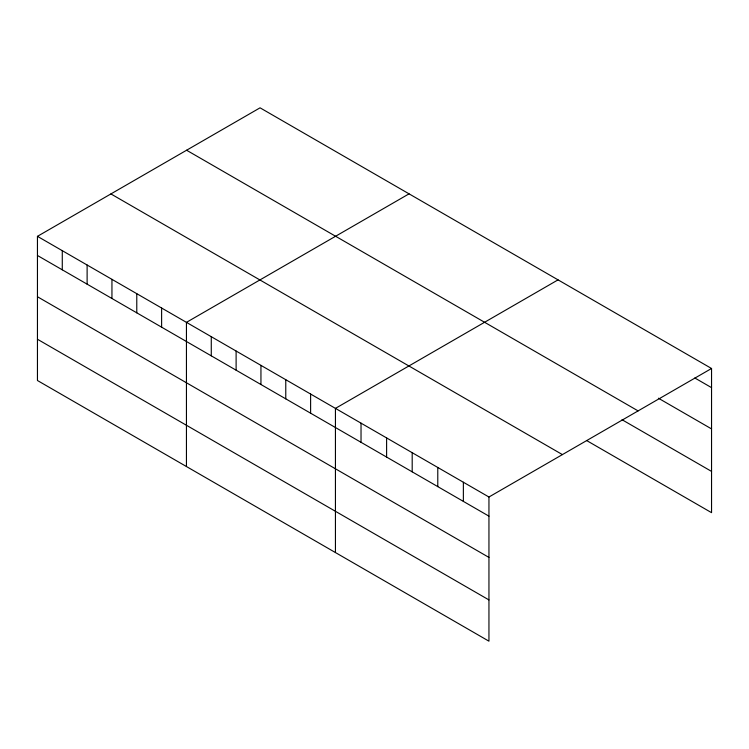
<?xml version="1.0" encoding="UTF-8"?>
<svg xmlns="http://www.w3.org/2000/svg" width="749" height="749" viewBox="0 0 749 749"><rect width="100%" height="100%" fill="white"/><g stroke="black" fill="none" stroke-linecap="round" stroke-linejoin="round"><path stroke-width="1.12" d="M37.45 236.338L488.947 497.008L488.947 641.181L37.45 380.511L37.45 236.338L260.053 107.819L711.55 368.489L711.55 512.662L586.579 440.506M409.048 193.841L186.445 322.36L186.445 466.533M558.042 279.864L335.44 408.383L335.44 552.547M488.947 497.008L711.55 368.489M694.819 377.983L711.55 387.636M658.408 398.215L711.55 428.896M186.595 150.231L638.092 410.901M622.007 419.702L711.55 471.402M110.908 193.925L562.405 454.596M37.45 255.484L488.947 516.155M37.45 296.744L488.947 557.415M37.45 339.25L488.947 599.921M463.369 482.234L463.369 501.381M437.781 467.47L437.781 486.616M412.193 452.696L412.193 471.842M386.606 437.922L386.606 457.068M361.027 423.157L361.027 442.294M310.61 394.049L310.61 413.186M285.772 379.706L285.772 398.852M260.942 365.372L260.942 384.518M236.113 351.038L236.113 370.175M211.274 336.694L211.274 355.841M161.615 308.026L161.615 327.173M136.777 293.683L136.777 312.829M111.947 279.349L111.947 298.495M87.118 265.015L87.118 284.161M62.279 250.672L62.279 269.818"/></g></svg>
